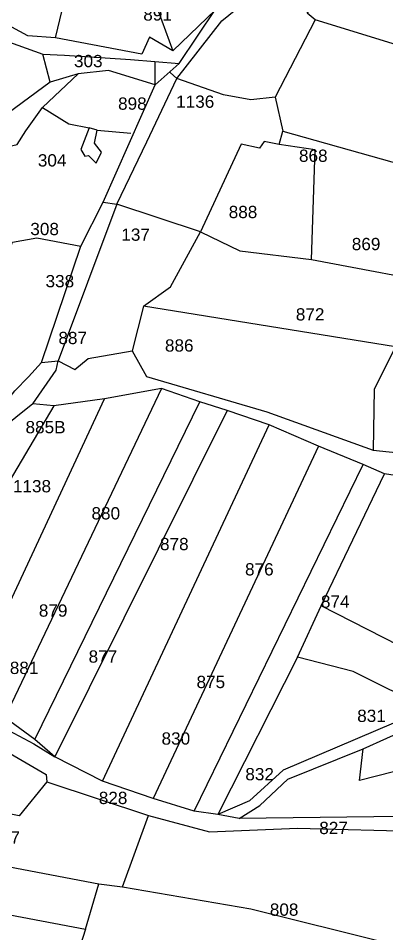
# Model space of a CAD drawing. Header units: inches. Extents: x 206944 to 214764, y 1611536 to 1620388.
# Drawn here: x 210729 to 211239, y 1615157 to 1616425 of the extents above; entities that cross this region are included whole.
import ezdxf
from ezdxf.enums import TextEntityAlignment as Align

# ---------------------------------------------------------------- set-up
doc = ezdxf.new("R2010")
doc.units = ezdxf.units.IN
doc.header["$LTSCALE"] = 15
doc.header["$MEASUREMENT"] = 0
doc.layers.add('PLOT', color=7, linetype='Continuous')
doc.layers.add('PLOT NO', color=7, linetype='Continuous')
doc.styles.get("Standard").update_dxf_attribs({"font": 'arial.ttf'})

msp = doc.modelspace()

# ---------------------------------------------------------------- linework, layer by layer
at = {"layer": 'PLOT'}
for points in [[(210978.4, 1616589.2), (210985.9, 1616585.1), (210944.9, 1616521.2), (210912.8, 1616463.1), (210943.4, 1616379.9), (210910.9, 1616398.5), (210900.3, 1616375), (210780.9, 1616397.9), (210801.8, 1616486.3)], [(210865.7, 1616167.6), (210907.3, 1616253.6), (210948.8, 1616341.4), (211011.2, 1616421.4), (211047.5, 1616451.3), (211087.7, 1616481.6), (211130.5, 1616498.5), (211175.1, 1616521.9)], [(211384.1, 1616334.2), (211294.9, 1616375.3), (211140.1, 1616422.6), (211129.3, 1616432), (211164.5, 1616474.1), (211181.5, 1616515.6)], [(210617.2, 1616418.2), (210681.8, 1616404.3), (210763, 1616375.3), (210793.2, 1616373.7), (210884.5, 1616367.8), (210952.2, 1616362), (211028.1, 1616476.4)], [(210780.9, 1616397.9), (210742.6, 1616400.5), (210649.1, 1616451.2)], [(210943.4, 1616379.9), (211002.4, 1616436.4)], [(211140.1, 1616422.6), (211084.9, 1616315.4), (211095.7, 1616268.6), (211352.9, 1616195.8), (211396.7, 1616220.1), (211431.7, 1616314.1)], [(210773.5, 1616336.5), (210763, 1616375.3)], [(210846.6, 1616170.4), (210918.7, 1616332.8), (210952.2, 1616362)], [(210918.7, 1616332.8), (210918.9, 1616364.9)], [(210812, 1616348), (210773.5, 1616336.5), (210715.4, 1616293.4), (210714.8, 1616285.1), (210676.6, 1616279.4), (210660.8, 1616273.8), (210634.5, 1616271.7), (210614.9, 1616291.7), (210609.7, 1616334.1)], [(210918.7, 1616332.8), (210854.2, 1616352.4), (210812, 1616348), (210762.6, 1616301.3)], [(211084.9, 1616315.4), (211051.1, 1616312.1), (211013.2, 1616318.8), (210948.8, 1616341.4), (210939.5, 1616349.9)], [(210676.4, 1616145.9), (210669.1, 1616147), (210653.7, 1616154.3), (210664.9, 1616229.8), (210691.2, 1616241.8), (210727.7, 1616250), (210739.5, 1616268.9), (210762.6, 1616301.3), (210799.1, 1616278.5), (210827.4, 1616273.2), (210815.9, 1616243.3), (210821.2, 1616233.7), (210826.3, 1616234.7), (210836.9, 1616224.2), (210844.4, 1616239.6), (210834.8, 1616252.1), (210838.4, 1616269.8), (210827.4, 1616273.2)], [(210838.4, 1616269.8), (210885, 1616265.7)], [(211135.4, 1616090.6), (211140.3, 1616242.8), (211090.4, 1616249.9), (211095.7, 1616268.6)], [(211090.4, 1616249.9), (211069.5, 1616254), (211063, 1616245.1), (211037.7, 1616250.4), (210981.7, 1616129)], [(210761.6, 1615948), (210815.9, 1616109.2), (210846.6, 1616170.4), (210865.7, 1616167.6)], [(210981.7, 1616129), (210865.7, 1616167.6), (210784.5, 1615950.4)], [(210902.6, 1616026.1), (210940.1, 1616052.8), (210981.7, 1616129), (211036.2, 1616102.9), (211135.4, 1616090.6), (211336.2, 1616053)], [(210609.9, 1615848.5), (210610.6, 1615896), (210638.5, 1615970.1), (210681.5, 1616014.9), (210721.4, 1616114.6), (210754.7, 1616120.9), (210815.9, 1616109.2)], [(211251.3, 1615969.7), (210902.6, 1616026.1), (210886.7, 1615964.4)], [(211289.8, 1615785.8), (211236.3, 1615794), (211206.7, 1615807), (211145.1, 1615832.1), (211076.8, 1615861.6), (211018.5, 1615881.8), (210980.4, 1615893.6), (210927.6, 1615912.3), (210848.8, 1615897.7), (210778.5, 1615888.3), (210749.4, 1615891.1), (210781.6, 1615937.6), (210784.5, 1615950.4), (210807.4, 1615938.2), (210826.2, 1615953.5), (210886.7, 1615964.4), (210906.8, 1615928.6), (211073.6, 1615879.9), (211220.5, 1615826.5), (211317.8, 1615816.4)], [(211304.8, 1615963.8), (211251.3, 1615969.7), (211221.8, 1615911.2), (211220.5, 1615826.5)], [(210313.1, 1615613.6), (210332.7, 1615630.8), (210388.4, 1615660.6), (210474.5, 1615703.1), (210557.9, 1615770.9), (210640.6, 1615833.9), (210688.7, 1615873.4), (210696.4, 1615873.5), (210724.5, 1615908.9), (210743.4, 1615928.3), (210761.6, 1615948), (210784.5, 1615950.4)], [(210927.6, 1615912.3), (210710.8, 1615456.3)], [(210749.4, 1615891.1), (210586.3, 1615760.2), (210418.9, 1615644), (210353.3, 1615593.5)], [(210778.5, 1615888.3), (210682.9, 1615726.8), (210582, 1615521.6)], [(210663.2, 1615499.4), (210848.8, 1615897.7)], [(210752.3, 1615425.8), (210980.4, 1615893.6)], [(211018.5, 1615881.8), (210779.9, 1615401.8)], [(210845.7, 1615368.3), (211076.8, 1615861.6)], [(211145.1, 1615832.1), (210915.9, 1615344.5)], [(210972.8, 1615326.9), (211206.7, 1615807)], [(211364.7, 1615500.8), (211148.6, 1615611), (211236.3, 1615794)], [(211298.5, 1615469.7), (211242.6, 1615495.4), (211193.1, 1615520), (211115.7, 1615540.2), (211148.6, 1615611)], [(211115.7, 1615540.2), (211005.7, 1615322.1)], [(211296.1, 1615319.9), (211035, 1615316.7), (211005.7, 1615322.1), (210972.8, 1615326.9), (210915.9, 1615344.5), (210845.7, 1615368.3), (210779.9, 1615401.8), (210752.3, 1615425.8), (210710.8, 1615456.3), (210663.2, 1615499.4), (210582, 1615521.6)], [(210582, 1615521.6), (210680, 1615461.2), (210709.3, 1615442.1), (210750.6, 1615420), (210779.9, 1615401.8)], [(210565.1, 1615486.8), (210617.1, 1615479.4), (210614.8, 1615466.4), (210767.8, 1615377.5), (210768.6, 1615367.5), (210730.5, 1615320.3), (210587.8, 1615349.5)], [(211435, 1615428.9), (211201.8, 1615369.4), (211206.6, 1615412.9), (211305.1, 1615457.6), (211298.5, 1615469.7), (211095.9, 1615383.5), (211049.5, 1615341.1), (211005.7, 1615322.1)], [(211035, 1615316.7), (211063.9, 1615334.4), (211102.3, 1615371.2), (211206.6, 1615412.9)], [(210768.6, 1615367.5), (210909.4, 1615320.6)], [(210873.4, 1615221.9), (210909.4, 1615320.6), (210994.2, 1615298.3), (211115.8, 1615303.3), (211291.6, 1615298.4), (211276.8, 1615187.8)], [(210563.9, 1615278.9), (210840.9, 1615226.2)], [(210541.9, 1615216.6), (210822.5, 1615163.3), (210802.2, 1615099.7)], [(210822.5, 1615163.3), (210840.9, 1615226.2), (210873.4, 1615221.9), (211051.2, 1615191.4), (211241.7, 1615143.8), (211169.7, 1615078.2)]]:
    msp.add_lwpolyline(points, dxfattribs=at)

# ---------------------------------------------------------------- texts
at = {"layer": 'PLOT NO'}
for s, p in [('891', (210922.1, 1616430.1)), ('303', (210826.2, 1616365.6)), ('1136', (210974.2, 1616309.4)), ('898', (210887.2, 1616306.7)), ('868', (211137.7, 1616234.5)), ('304', (210776.1, 1616228.1)), ('888', (211040.4, 1616156.6)), ('308', (210765.7, 1616133)), ('137', (210891.7, 1616125.2)), ('869', (211210.8, 1616112.2)), ('338', (210786.8, 1616060.8)), ('872', (211133.3, 1616014.8)), ('887', (210804.6, 1615982.1)), ('886', (210952.1, 1615971.7)), ('885B', (210767, 1615858.6)), ('1138', (210748.2, 1615776.8)), ('880', (210850.4, 1615739.3)), ('878', (210945.3, 1615696.7)), ('876', (211063, 1615661.7)), ('874', (211168.1, 1615617)), ('879', (210777.5, 1615604.6)), ('877', (210846.4, 1615540.9)), ('881', (210737.3, 1615525.2)), ('875', (210995.8, 1615505.7)), ('831', (211218.3, 1615458.8)), ('830', (210947.4, 1615427.4)), ('832', (211063.4, 1615378)), ('828', (210860.5, 1615345.1)), ('827', (211165.8, 1615303.5)), ('807', (210711.8, 1615290.2)), ('808', (211097.3, 1615190.4))]:
    msp.add_text(s, height=17, dxfattribs=at).set_placement(p, align=Align.MIDDLE_CENTER)

doc.saveas('drawing.dxf')
